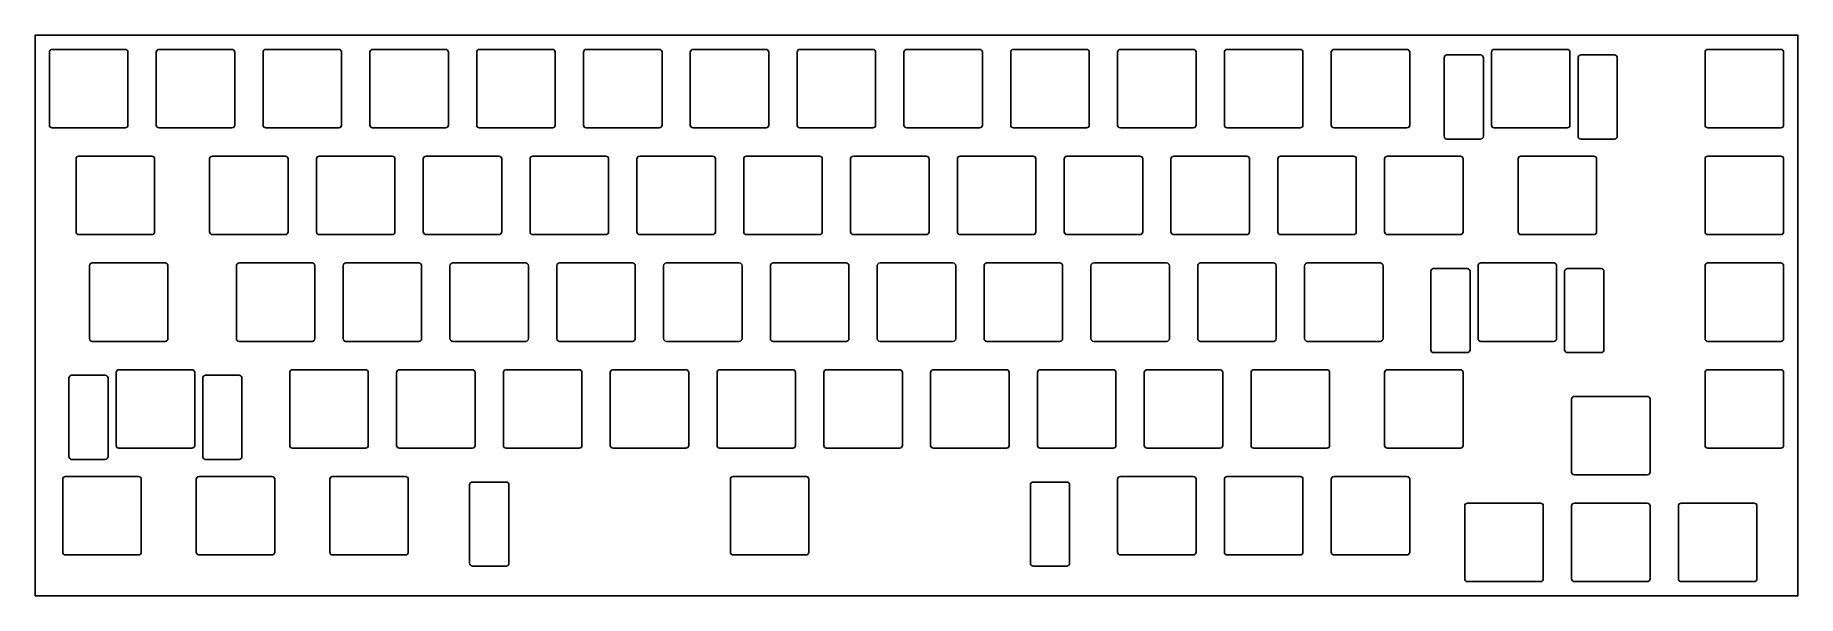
# Model space of a CAD drawing. Header units: millimetres. Extents: x 0 to 314, y -100 to 0.
import ezdxf

# ---------------------------------------------------------------- set-up
doc = ezdxf.new("R2010")
doc.units = ezdxf.units.MM

msp = doc.modelspace()

# ---------------------------------------------------------------- linework, layer by layer
for p, q in [((0, 0), (314.325, 0)), ((0, -100.0125), (0, 0)), ((314.325, -100.0125), (314.325, 0)), ((2.525, -3.025), (2.525, -16.025)), ((3.025, -2.525), (16.025, -2.525)), ((16.525, -3.025), (16.525, -16.025)), ((21.575, -3.025), (21.575, -16.025)), ((22.075, -2.525), (35.075, -2.525)), ((35.575, -3.025), (35.575, -16.025)), ((40.625, -3.025), (40.625, -16.025)), ((41.125, -2.525), (54.125, -2.525)), ((54.625, -3.025), (54.625, -16.025)), ((59.675, -3.025), (59.675, -16.025)), ((60.175, -2.525), (73.175, -2.525)), ((73.675, -3.025), (73.675, -16.025)), ((78.725, -3.025), (78.725, -16.025)), ((79.225, -2.525), (92.225, -2.525)), ((92.725, -3.025), (92.725, -16.025)), ((97.775, -3.025), (97.775, -16.025)), ((98.275, -2.525), (111.275, -2.525)), ((111.775, -3.025), (111.775, -16.025)), ((116.825, -3.025), (116.825, -16.025)), ((117.325, -2.525), (130.325, -2.525)), ((130.825, -3.025), (130.825, -16.025)), ((135.875, -3.025), (135.875, -16.025)), ((136.375, -2.525), (149.375, -2.525)), ((149.875, -3.025), (149.875, -16.025)), ((154.925, -3.025), (154.925, -16.025)), ((155.425, -2.525), (168.425, -2.525)), ((168.925, -3.025), (168.925, -16.025)), ((173.975, -3.025), (173.975, -16.025)), ((174.475, -2.525), (187.475, -2.525)), ((187.975, -3.025), (187.975, -16.025)), ((193.025, -3.025), (193.025, -16.025)), ((193.525, -2.525), (206.525, -2.525)), ((207.025, -3.025), (207.025, -16.025)), ((212.075, -3.025), (212.075, -16.025)), ((212.575, -2.525), (225.575, -2.525)), ((226.075, -3.025), (226.075, -16.025)), ((231.125, -3.025), (231.125, -16.025)), ((231.625, -2.525), (244.625, -2.525)), ((245.125, -3.025), (245.125, -16.025)), ((259.7, -3.025), (259.7, -16.025)), ((260.2, -2.525), (273.2, -2.525)), ((273.7, -3.025), (273.7, -16.025)), ((297.8, -3.025), (297.8, -16.025)), ((298.3, -2.525), (311.3, -2.525)), ((311.8, -3.025), (311.8, -16.025)), ((251.262, -4.025), (251.262, -18.025)), ((251.762, -3.525), (257.762, -3.525)), ((258.262, -4.025), (258.262, -18.025)), ((275.138, -4.025), (275.138, -18.025)), ((275.638, -3.525), (281.638, -3.525)), ((282.138, -4.025), (282.138, -18.025)), ((3.025, -16.525), (16.025, -16.525)), ((22.075, -16.525), (35.075, -16.525)), ((41.125, -16.525), (54.125, -16.525)), ((60.175, -16.525), (73.175, -16.525)), ((79.225, -16.525), (92.225, -16.525)), ((98.275, -16.525), (111.275, -16.525)), ((117.325, -16.525), (130.325, -16.525)), ((136.375, -16.525), (149.375, -16.525)), ((155.425, -16.525), (168.425, -16.525)), ((174.475, -16.525), (187.475, -16.525)), ((193.525, -16.525), (206.525, -16.525)), ((212.575, -16.525), (225.575, -16.525)), ((231.625, -16.525), (244.625, -16.525)), ((251.762, -18.525), (257.762, -18.525)), ((260.2, -16.525), (273.2, -16.525)), ((275.638, -18.525), (281.638, -18.525)), ((298.3, -16.525), (311.3, -16.525)), ((7.7875, -21.575), (20.7875, -21.575)), ((31.6, -21.575), (44.6, -21.575)), ((50.65, -21.575), (63.65, -21.575)), ((69.7, -21.575), (82.7, -21.575)), ((88.75, -21.575), (101.75, -21.575)), ((107.8, -21.575), (120.8, -21.575)), ((126.85, -21.575), (139.85, -21.575)), ((145.9, -21.575), (158.9, -21.575)), ((164.95, -21.575), (177.95, -21.575)), ((184, -21.575), (197, -21.575)), ((203.05, -21.575), (216.05, -21.575)), ((222.1, -21.575), (235.1, -21.575)), ((241.15, -21.575), (254.15, -21.575)), ((264.9625, -21.575), (277.9625, -21.575)), ((298.3, -21.575), (311.3, -21.575)), ((7.2875, -22.075), (7.2875, -35.075)), ((21.2875, -22.075), (21.2875, -35.075)), ((31.1, -22.075), (31.1, -35.075)), ((45.1, -22.075), (45.1, -35.075)), ((50.15, -22.075), (50.15, -35.075)), ((64.15, -22.075), (64.15, -35.075)), ((69.2, -22.075), (69.2, -35.075)), ((83.2, -22.075), (83.2, -35.075)), ((88.25, -22.075), (88.25, -35.075)), ((102.25, -22.075), (102.25, -35.075)), ((107.3, -22.075), (107.3, -35.075)), ((121.3, -22.075), (121.3, -35.075)), ((126.35, -22.075), (126.35, -35.075)), ((140.35, -22.075), (140.35, -35.075)), ((145.4, -22.075), (145.4, -35.075)), ((159.4, -22.075), (159.4, -35.075)), ((164.45, -22.075), (164.45, -35.075)), ((178.45, -22.075), (178.45, -35.075)), ((183.5, -22.075), (183.5, -35.075)), ((197.5, -22.075), (197.5, -35.075)), ((202.55, -22.075), (202.55, -35.075)), ((216.55, -22.075), (216.55, -35.075)), ((221.6, -22.075), (221.6, -35.075)), ((235.6, -22.075), (235.6, -35.075)), ((240.65, -22.075), (240.65, -35.075)), ((254.65, -22.075), (254.65, -35.075)), ((264.4625, -22.075), (264.4625, -35.075)), ((278.4625, -22.075), (278.4625, -35.075)), ((297.8, -22.075), (297.8, -35.075)), ((311.8, -22.075), (311.8, -35.075)), ((7.7875, -35.575), (20.7875, -35.575)), ((31.6, -35.575), (44.6, -35.575)), ((50.65, -35.575), (63.65, -35.575)), ((69.7, -35.575), (82.7, -35.575)), ((88.75, -35.575), (101.75, -35.575)), ((107.8, -35.575), (120.8, -35.575)), ((126.85, -35.575), (139.85, -35.575)), ((145.9, -35.575), (158.9, -35.575)), ((164.95, -35.575), (177.95, -35.575)), ((184, -35.575), (197, -35.575)), ((203.05, -35.575), (216.05, -35.575)), ((222.1, -35.575), (235.1, -35.575)), ((241.15, -35.575), (254.15, -35.575)), ((264.9625, -35.575), (277.9625, -35.575)), ((298.3, -35.575), (311.3, -35.575)), ((10.16875, -40.625), (23.16875, -40.625)), ((36.3625, -40.625), (49.3625, -40.625)), ((55.4125, -40.625), (68.4125, -40.625)), ((74.4625, -40.625), (87.4625, -40.625)), ((93.5125, -40.625), (106.5125, -40.625)), ((112.5625, -40.625), (125.5625, -40.625)), ((131.6125, -40.625), (144.6125, -40.625)), ((150.6625, -40.625), (163.6625, -40.625)), ((169.7125, -40.625), (182.7125, -40.625)), ((188.7625, -40.625), (201.7625, -40.625)), ((207.8125, -40.625), (220.8125, -40.625)), ((226.8625, -40.625), (239.8625, -40.625)), ((257.81875, -40.625), (270.81875, -40.625)), ((298.3, -40.625), (311.3, -40.625)), ((9.66875, -41.125), (9.66875, -54.125)), ((23.66875, -41.125), (23.66875, -54.125)), ((35.8625, -41.125), (35.8625, -54.125)), ((49.8625, -41.125), (49.8625, -54.125)), ((54.9125, -41.125), (54.9125, -54.125)), ((68.9125, -41.125), (68.9125, -54.125)), ((73.9625, -41.125), (73.9625, -54.125)), ((87.9625, -41.125), (87.9625, -54.125)), ((93.0125, -41.125), (93.0125, -54.125)), ((107.0125, -41.125), (107.0125, -54.125)), ((112.0625, -41.125), (112.0625, -54.125)), ((126.0625, -41.125), (126.0625, -54.125)), ((131.1125, -41.125), (131.1125, -54.125)), ((145.1125, -41.125), (145.1125, -54.125)), ((150.1625, -41.125), (150.1625, -54.125)), ((164.1625, -41.125), (164.1625, -54.125)), ((169.2125, -41.125), (169.2125, -54.125)), ((183.2125, -41.125), (183.2125, -54.125)), ((188.2625, -41.125), (188.2625, -54.125)), ((202.2625, -41.125), (202.2625, -54.125)), ((207.3125, -41.125), (207.3125, -54.125)), ((221.3125, -41.125), (221.3125, -54.125)), ((226.3625, -41.125), (226.3625, -54.125)), ((240.3625, -41.125), (240.3625, -54.125)), ((248.88075, -42.125), (248.88075, -56.125)), ((249.38075, -41.625), (255.38075, -41.625)), ((255.88075, -42.125), (255.88075, -56.125)), ((257.31875, -41.125), (257.31875, -54.125)), ((271.31875, -41.125), (271.31875, -54.125)), ((272.75675, -42.125), (272.75675, -56.125)), ((273.25675, -41.625), (279.25675, -41.625)), ((279.75675, -42.125), (279.75675, -56.125)), ((297.8, -41.125), (297.8, -54.125)), ((311.8, -41.125), (311.8, -54.125)), ((10.16875, -54.625), (23.16875, -54.625)), ((36.3625, -54.625), (49.3625, -54.625)), ((55.4125, -54.625), (68.4125, -54.625)), ((74.4625, -54.625), (87.4625, -54.625)), ((93.5125, -54.625), (106.5125, -54.625)), ((112.5625, -54.625), (125.5625, -54.625)), ((131.6125, -54.625), (144.6125, -54.625)), ((150.6625, -54.625), (163.6625, -54.625)), ((169.7125, -54.625), (182.7125, -54.625)), ((188.7625, -54.625), (201.7625, -54.625)), ((207.8125, -54.625), (220.8125, -54.625)), ((226.8625, -54.625), (239.8625, -54.625)), ((257.81875, -54.625), (270.81875, -54.625)), ((298.3, -54.625), (311.3, -54.625)), ((14.93125, -59.675), (27.93125, -59.675)), ((45.8875, -59.675), (58.8875, -59.675)), ((64.9375, -59.675), (77.9375, -59.675)), ((83.9875, -59.675), (96.9875, -59.675)), ((103.0375, -59.675), (116.0375, -59.675)), ((122.0875, -59.675), (135.0875, -59.675)), ((141.1375, -59.675), (154.1375, -59.675)), ((160.1875, -59.675), (173.1875, -59.675)), ((179.2375, -59.675), (192.2375, -59.675)), ((198.2875, -59.675), (211.2875, -59.675)), ((217.3375, -59.675), (230.3375, -59.675)), ((241.15, -59.675), (254.15, -59.675)), ((249.38075, -56.625), (255.38075, -56.625)), ((273.25675, -56.625), (279.25675, -56.625)), ((298.3, -59.675), (311.3, -59.675)), ((5.99325, -61.175), (5.99325, -75.175)), ((6.49325, -60.675), (12.49325, -60.675)), ((12.99325, -61.175), (12.99325, -75.175)), ((14.43125, -60.175), (14.43125, -73.175)), ((28.43125, -60.175), (28.43125, -73.175)), ((29.86925, -61.175), (29.86925, -75.175)), ((30.36925, -60.675), (36.36925, -60.675)), ((36.86925, -61.175), (36.86925, -75.175)), ((45.3875, -60.175), (45.3875, -73.175)), ((59.3875, -60.175), (59.3875, -73.175)), ((64.4375, -60.175), (64.4375, -73.175)), ((78.4375, -60.175), (78.4375, -73.175)), ((83.4875, -60.175), (83.4875, -73.175)), ((97.4875, -60.175), (97.4875, -73.175)), ((102.5375, -60.175), (102.5375, -73.175)), ((116.5375, -60.175), (116.5375, -73.175)), ((121.5875, -60.175), (121.5875, -73.175)), ((135.5875, -60.175), (135.5875, -73.175)), ((140.6375, -60.175), (140.6375, -73.175)), ((154.6375, -60.175), (154.6375, -73.175)), ((159.6875, -60.175), (159.6875, -73.175)), ((173.6875, -60.175), (173.6875, -73.175)), ((178.7375, -60.175), (178.7375, -73.175)), ((192.7375, -60.175), (192.7375, -73.175)), ((197.7875, -60.175), (197.7875, -73.175)), ((211.7875, -60.175), (211.7875, -73.175)), ((216.8375, -60.175), (216.8375, -73.175)), ((230.8375, -60.175), (230.8375, -73.175)), ((240.65, -60.175), (240.65, -73.175)), ((254.65, -60.175), (254.65, -73.175)), ((297.8, -60.175), (297.8, -73.175)), ((311.8, -60.175), (311.8, -73.175)), ((273.9875, -64.9375), (273.9875, -77.9375)), ((274.4875, -64.4375), (287.4875, -64.4375)), ((287.9875, -64.9375), (287.9875, -77.9375)), ((14.93125, -73.675), (27.93125, -73.675)), ((45.8875, -73.675), (58.8875, -73.675)), ((64.9375, -73.675), (77.9375, -73.675)), ((83.9875, -73.675), (96.9875, -73.675)), ((103.0375, -73.675), (116.0375, -73.675)), ((122.0875, -73.675), (135.0875, -73.675)), ((141.1375, -73.675), (154.1375, -73.675)), ((160.1875, -73.675), (173.1875, -73.675)), ((179.2375, -73.675), (192.2375, -73.675)), ((198.2875, -73.675), (211.2875, -73.675)), ((217.3375, -73.675), (230.3375, -73.675)), ((241.15, -73.675), (254.15, -73.675)), ((298.3, -73.675), (311.3, -73.675)), ((6.49325, -75.675), (12.49325, -75.675)), ((30.36925, -75.675), (36.36925, -75.675)), ((274.4875, -78.4375), (287.4875, -78.4375)), ((4.90625, -79.225), (4.90625, -92.225)), ((5.40625, -78.725), (18.40625, -78.725)), ((18.90625, -79.225), (18.90625, -92.225)), ((28.71875, -79.225), (28.71875, -92.225)), ((29.21875, -78.725), (42.21875, -78.725)), ((42.71875, -79.225), (42.71875, -92.225)), ((52.53125, -79.225), (52.53125, -92.225)), ((53.03125, -78.725), (66.03125, -78.725)), ((66.53125, -79.225), (66.53125, -92.225)), ((77.46875, -80.225), (77.46875, -94.225)), ((77.96875, -79.725), (83.96875, -79.725)), ((84.46875, -80.225), (84.46875, -94.225)), ((123.96875, -79.225), (123.96875, -92.225)), ((124.46875, -78.725), (137.46875, -78.725)), ((137.96875, -79.225), (137.96875, -92.225)), ((177.46875, -80.225), (177.46875, -94.225)), ((177.96875, -79.725), (183.96875, -79.725)), ((184.46875, -80.225), (184.46875, -94.225)), ((193.025, -79.225), (193.025, -92.225)), ((193.525, -78.725), (206.525, -78.725)), ((207.025, -79.225), (207.025, -92.225)), ((212.075, -79.225), (212.075, -92.225)), ((212.575, -78.725), (225.575, -78.725)), ((226.075, -79.225), (226.075, -92.225)), ((231.125, -79.225), (231.125, -92.225)), ((231.625, -78.725), (244.625, -78.725)), ((245.125, -79.225), (245.125, -92.225)), ((254.9375, -83.9875), (254.9375, -96.9875)), ((255.4375, -83.4875), (268.4375, -83.4875)), ((268.9375, -83.9875), (268.9375, -96.9875)), ((273.9875, -83.9875), (273.9875, -96.9875)), ((274.4875, -83.4875), (287.4875, -83.4875)), ((287.9875, -83.9875), (287.9875, -96.9875)), ((293.0375, -83.9875), (293.0375, -96.9875)), ((293.5375, -83.4875), (306.5375, -83.4875)), ((307.0375, -83.9875), (307.0375, -96.9875)), ((5.40625, -92.725), (18.40625, -92.725)), ((29.21875, -92.725), (42.21875, -92.725)), ((53.03125, -92.725), (66.03125, -92.725)), ((124.46875, -92.725), (137.46875, -92.725)), ((193.525, -92.725), (206.525, -92.725)), ((212.575, -92.725), (225.575, -92.725)), ((231.625, -92.725), (244.625, -92.725)), ((77.96875, -94.725), (83.96875, -94.725)), ((177.96875, -94.725), (183.96875, -94.725)), ((0, -100.0125), (314.325, -100.0125)), ((255.4375, -97.4875), (268.4375, -97.4875)), ((274.4875, -97.4875), (287.4875, -97.4875)), ((293.5375, -97.4875), (306.5375, -97.4875))]:
    msp.add_line(p, q)
for centre, start, end in [((3.025, -3.025), 90, 180), ((16.025, -3.025), 0, 90), ((22.075, -3.025), 90, 180), ((35.075, -3.025), 0, 90), ((41.125, -3.025), 90, 180), ((54.125, -3.025), 0, 90), ((60.175, -3.025), 90, 180), ((73.175, -3.025), 0, 90), ((79.225, -3.025), 90, 180), ((92.225, -3.025), 0, 90), ((98.275, -3.025), 90, 180), ((111.275, -3.025), 0, 90), ((117.325, -3.025), 90, 180), ((130.325, -3.025), 0, 90), ((136.375, -3.025), 90, 180), ((149.375, -3.025), 0, 90), ((155.425, -3.025), 90, 180), ((168.425, -3.025), 0, 90), ((174.475, -3.025), 90, 180), ((187.475, -3.025), 0, 90), ((193.525, -3.025), 90, 180), ((206.525, -3.025), 0, 90), ((212.575, -3.025), 90, 180), ((225.575, -3.025), 0, 90), ((231.625, -3.025), 90, 180), ((244.625, -3.025), 0, 90), ((260.2, -3.025), 90, 180), ((273.2, -3.025), 0, 90), ((298.3, -3.025), 90, 180), ((311.3, -3.025), 0, 90), ((251.762, -4.025), 90, 180), ((257.762, -4.025), 0, 90), ((275.638, -4.025), 90, 180), ((281.638, -4.025), 0, 90), ((3.025, -16.025), 180, 270), ((16.025, -16.025), 270, 0), ((22.075, -16.025), 180, 270), ((35.075, -16.025), 270, 0), ((41.125, -16.025), 180, 270), ((54.125, -16.025), 270, 0), ((60.175, -16.025), 180, 270), ((73.175, -16.025), 270, 0), ((79.225, -16.025), 180, 270), ((92.225, -16.025), 270, 0), ((98.275, -16.025), 180, 270), ((111.275, -16.025), 270, 0), ((117.325, -16.025), 180, 270), ((130.325, -16.025), 270, 0), ((136.375, -16.025), 180, 270), ((149.375, -16.025), 270, 0), ((155.425, -16.025), 180, 270), ((168.425, -16.025), 270, 0), ((174.475, -16.025), 180, 270), ((187.475, -16.025), 270, 0), ((193.525, -16.025), 180, 270), ((206.525, -16.025), 270, 0), ((212.575, -16.025), 180, 270), ((225.575, -16.025), 270, 0), ((231.625, -16.025), 180, 270), ((244.625, -16.025), 270, 0), ((251.762, -18.025), 180, 270), ((257.762, -18.025), 270, 0), ((260.2, -16.025), 180, 270), ((273.2, -16.025), 270, 0), ((275.638, -18.025), 180, 270), ((281.638, -18.025), 270, 0), ((298.3, -16.025), 180, 270), ((311.3, -16.025), 270, 0), ((7.7875, -22.075), 90, 180), ((20.7875, -22.075), 0, 90), ((31.6, -22.075), 90, 180), ((44.6, -22.075), 0, 90), ((50.65, -22.075), 90, 180), ((63.65, -22.075), 0, 90), ((69.7, -22.075), 90, 180), ((82.7, -22.075), 0, 90), ((88.75, -22.075), 90, 180), ((101.75, -22.075), 0, 90), ((107.8, -22.075), 90, 180), ((120.8, -22.075), 0, 90), ((126.85, -22.075), 90, 180), ((139.85, -22.075), 0, 90), ((145.9, -22.075), 90, 180), ((158.9, -22.075), 0, 90), ((164.95, -22.075), 90, 180), ((177.95, -22.075), 0, 90), ((184, -22.075), 90, 180), ((197, -22.075), 0, 90), ((203.05, -22.075), 90, 180), ((216.05, -22.075), 0, 90), ((222.1, -22.075), 90, 180), ((235.1, -22.075), 0, 90), ((241.15, -22.075), 90, 180), ((254.15, -22.075), 0, 90), ((264.9625, -22.075), 90, 180), ((277.9625, -22.075), 0, 90), ((298.3, -22.075), 90, 180), ((311.3, -22.075), 0, 90), ((7.7875, -35.075), 180, 270), ((20.7875, -35.075), 270, 0), ((31.6, -35.075), 180, 270), ((44.6, -35.075), 270, 0), ((50.65, -35.075), 180, 270), ((63.65, -35.075), 270, 0), ((69.7, -35.075), 180, 270), ((82.7, -35.075), 270, 0), ((88.75, -35.075), 180, 270), ((101.75, -35.075), 270, 0), ((107.8, -35.075), 180, 270), ((120.8, -35.075), 270, 0), ((126.85, -35.075), 180, 270), ((139.85, -35.075), 270, 0), ((145.9, -35.075), 180, 270), ((158.9, -35.075), 270, 0), ((164.95, -35.075), 180, 270), ((177.95, -35.075), 270, 0), ((184, -35.075), 180, 270), ((197, -35.075), 270, 0), ((203.05, -35.075), 180, 270), ((216.05, -35.075), 270, 0), ((222.1, -35.075), 180, 270), ((235.1, -35.075), 270, 0), ((241.15, -35.075), 180, 270), ((254.15, -35.075), 270, 0), ((264.9625, -35.075), 180, 270), ((277.9625, -35.075), 270, 0), ((298.3, -35.075), 180, 270), ((311.3, -35.075), 270, 0), ((10.16875, -41.125), 90, 180), ((23.16875, -41.125), 0, 90), ((36.3625, -41.125), 90, 180), ((49.3625, -41.125), 0, 90), ((55.4125, -41.125), 90, 180), ((68.4125, -41.125), 0, 90), ((74.4625, -41.125), 90, 180), ((87.4625, -41.125), 0, 90), ((93.5125, -41.125), 90, 180), ((106.5125, -41.125), 0, 90), ((112.5625, -41.125), 90, 180), ((125.5625, -41.125), 0, 90), ((131.6125, -41.125), 90, 180), ((144.6125, -41.125), 0, 90), ((150.6625, -41.125), 90, 180), ((163.6625, -41.125), 0, 90), ((169.7125, -41.125), 90, 180), ((182.7125, -41.125), 0, 90), ((188.7625, -41.125), 90, 180), ((201.7625, -41.125), 0, 90), ((207.8125, -41.125), 90, 180), ((220.8125, -41.125), 0, 90), ((226.8625, -41.125), 90, 180), ((239.8625, -41.125), 0, 90), ((257.81875, -41.125), 90, 180), ((270.81875, -41.125), 0, 90), ((298.3, -41.125), 90, 180), ((311.3, -41.125), 0, 90), ((249.38075, -42.125), 90, 180), ((255.38075, -42.125), 0, 90), ((273.25675, -42.125), 90, 180), ((279.25675, -42.125), 0, 90), ((10.16875, -54.125), 180, 270), ((23.16875, -54.125), 270, 0), ((36.3625, -54.125), 180, 270), ((49.3625, -54.125), 270, 0), ((55.4125, -54.125), 180, 270), ((68.4125, -54.125), 270, 0), ((74.4625, -54.125), 180, 270), ((87.4625, -54.125), 270, 0), ((93.5125, -54.125), 180, 270), ((106.5125, -54.125), 270, 0), ((112.5625, -54.125), 180, 270), ((125.5625, -54.125), 270, 0), ((131.6125, -54.125), 180, 270), ((144.6125, -54.125), 270, 0), ((150.6625, -54.125), 180, 270), ((163.6625, -54.125), 270, 0), ((169.7125, -54.125), 180, 270), ((182.7125, -54.125), 270, 0), ((188.7625, -54.125), 180, 270), ((201.7625, -54.125), 270, 0), ((207.8125, -54.125), 180, 270), ((220.8125, -54.125), 270, 0), ((226.8625, -54.125), 180, 270), ((239.8625, -54.125), 270, 0), ((249.38075, -56.125), 180, 270), ((255.38075, -56.125), 270, 0), ((257.81875, -54.125), 180, 270), ((270.81875, -54.125), 270, 0), ((273.25675, -56.125), 180, 270), ((279.25675, -56.125), 270, 0), ((298.3, -54.125), 180, 270), ((311.3, -54.125), 270, 0), ((14.93125, -60.175), 90, 180), ((27.93125, -60.175), 0, 90), ((45.8875, -60.175), 90, 180), ((58.8875, -60.175), 0, 90), ((64.9375, -60.175), 90, 180), ((77.9375, -60.175), 0, 90), ((83.9875, -60.175), 90, 180), ((96.9875, -60.175), 0, 90), ((103.0375, -60.175), 90, 180), ((116.0375, -60.175), 0, 90), ((122.0875, -60.175), 90, 180), ((135.0875, -60.175), 0, 90), ((141.1375, -60.175), 90, 180), ((154.1375, -60.175), 0, 90), ((160.1875, -60.175), 90, 180), ((173.1875, -60.175), 0, 90), ((179.2375, -60.175), 90, 180), ((192.2375, -60.175), 0, 90), ((198.2875, -60.175), 90, 180), ((211.2875, -60.175), 0, 90), ((217.3375, -60.175), 90, 180), ((230.3375, -60.175), 0, 90), ((241.15, -60.175), 90, 180), ((254.15, -60.175), 0, 90), ((298.3, -60.175), 90, 180), ((311.3, -60.175), 0, 90), ((6.49325, -61.175), 90, 180), ((12.49325, -61.175), 0, 90), ((30.36925, -61.175), 90, 180), ((36.36925, -61.175), 0, 90), ((274.4875, -64.9375), 90, 180), ((287.4875, -64.9375), 0, 90), ((6.49325, -75.175), 180, 270), ((12.49325, -75.175), 270, 0), ((14.93125, -73.175), 180, 270), ((27.93125, -73.175), 270, 0), ((30.36925, -75.175), 180, 270), ((36.36925, -75.175), 270, 0), ((45.8875, -73.175), 180, 270), ((58.8875, -73.175), 270, 0), ((64.9375, -73.175), 180, 270), ((77.9375, -73.175), 270, 0), ((83.9875, -73.175), 180, 270), ((96.9875, -73.175), 270, 0), ((103.0375, -73.175), 180, 270), ((116.0375, -73.175), 270, 0), ((122.0875, -73.175), 180, 270), ((135.0875, -73.175), 270, 0), ((141.1375, -73.175), 180, 270), ((154.1375, -73.175), 270, 0), ((160.1875, -73.175), 180, 270), ((173.1875, -73.175), 270, 0), ((179.2375, -73.175), 180, 270), ((192.2375, -73.175), 270, 0), ((198.2875, -73.175), 180, 270), ((211.2875, -73.175), 270, 0), ((217.3375, -73.175), 180, 270), ((230.3375, -73.175), 270, 0), ((241.15, -73.175), 180, 270), ((254.15, -73.175), 270, 0), ((298.3, -73.175), 180, 270), ((311.3, -73.175), 270, 0), ((274.4875, -77.9375), 180, 270), ((287.4875, -77.9375), 270, 0), ((5.40625, -79.225), 90, 180), ((18.40625, -79.225), 0, 90), ((29.21875, -79.225), 90, 180), ((42.21875, -79.225), 0, 90), ((53.03125, -79.225), 90, 180), ((66.03125, -79.225), 0, 90), ((77.96875, -80.225), 90, 180), ((83.96875, -80.225), 0, 90), ((124.46875, -79.225), 90, 180), ((137.46875, -79.225), 0, 90), ((177.96875, -80.225), 90, 180), ((183.96875, -80.225), 0, 90), ((193.525, -79.225), 90, 180), ((206.525, -79.225), 0, 90), ((212.575, -79.225), 90, 180), ((225.575, -79.225), 0, 90), ((231.625, -79.225), 90, 180), ((244.625, -79.225), 0, 90), ((255.4375, -83.9875), 90, 180), ((268.4375, -83.9875), 0, 90), ((274.4875, -83.9875), 90, 180), ((287.4875, -83.9875), 0, 90), ((293.5375, -83.9875), 90, 180), ((306.5375, -83.9875), 0, 90), ((5.40625, -92.225), 180, 270), ((18.40625, -92.225), 270, 0), ((29.21875, -92.225), 180, 270), ((42.21875, -92.225), 270, 0), ((53.03125, -92.225), 180, 270), ((66.03125, -92.225), 270, 0), ((77.96875, -94.225), 180, 270), ((83.96875, -94.225), 270, 0), ((124.46875, -92.225), 180, 270), ((137.46875, -92.225), 270, 0), ((177.96875, -94.225), 180, 270), ((183.96875, -94.225), 270, 0), ((193.525, -92.225), 180, 270), ((206.525, -92.225), 270, 0), ((212.575, -92.225), 180, 270), ((225.575, -92.225), 270, 0), ((231.625, -92.225), 180, 270), ((244.625, -92.225), 270, 0), ((255.4375, -96.9875), 180, 270), ((268.4375, -96.9875), 270, 0), ((274.4875, -96.9875), 180, 270), ((287.4875, -96.9875), 270, 0), ((293.5375, -96.9875), 180, 270), ((306.5375, -96.9875), 270, 0)]:
    msp.add_arc(centre, 0.5, start, end)

doc.saveas('drawing.dxf')
